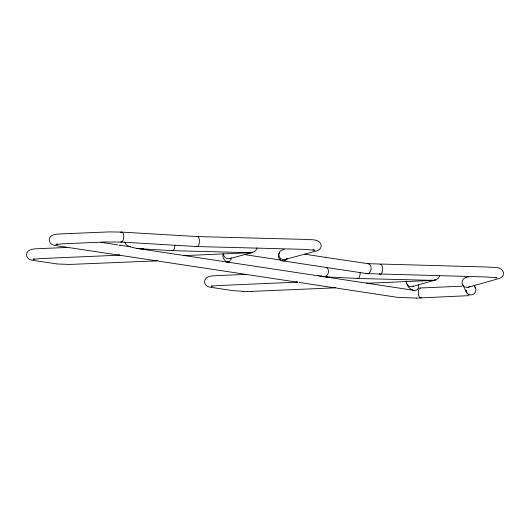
<?xml version="1.0" encoding="UTF-8"?>
<svg xmlns="http://www.w3.org/2000/svg" width="530" height="530" viewBox="0 0 530 530"><rect width="100%" height="100%" fill="white"/><g stroke="black" fill="none" stroke-linecap="round" stroke-linejoin="round"><path stroke-width="0.79" d="M124.729 241.978C125.537 246.529 131.838 247.086 135.521 248.153A94.221 62.639 85.9 0 0 142.795 248.855L143.683 248.855M223.137 253.824C222.149 256.679 223.792 259.938 226.25 261.495A71.802 16.827 89 0 0 228.483 262.231L229.53 262.118M121.549 232.094L108.961 231.908L62.593 233.829C58.207 234.22 50.33 233.445 49.283 239.355C48.82 242.813 52.278 245.436 55.471 245.542L156.277 260.813M57.008 244.125L56.458 244.429L57.293 243.992M245.98 274.381L217.903 275.593C213.517 275.978 205.64 275.209 204.593 281.112C204.13 284.57 207.588 287.194 210.781 287.3L232.769 290.632L243.197 291.348M212.318 285.882L211.185 286.253L218.274 285.557L297.641 282.132M34.457 258.832L33.032 259.309L40.333 258.587L119.687 255.162M57.021 244.131L55.875 244.496L62.964 243.793L105.198 242.005L121.171 242.058M412.406 286.604L435.494 280.019M465.585 277.667L468.739 276.773M468.566 287.187L499.293 278.429C501.976 277.74 504.136 274.971 503.354 272.162C501.155 265.729 492.125 267.855 487.149 267.014L367.74 263.675M229.636 258.666L252.452 252.465M285.253 259.435L316.993 250.803C319.669 250.114 321.809 247.344 321.034 244.549C318.802 238.063 309.686 240.262 304.671 239.394L197.412 236.579L121.761 232.107M469.083 295.641L416.54 298.092M66.82 247.464L39.73 248.63C35.477 248.921 27.268 248.331 26.513 254.354C26.215 257.706 29.534 260.17 32.628 260.323L57.485 263.986L69.43 264.444L157.231 260.866M184.924 255.566L250.962 252.724M367.601 283.232L433.725 280.383M335.384 287.83L251.803 291.381M462.173 286.167L420.23 288.002M247.483 291.407L251.876 291.381M416.613 298.085L397.5 297.343L336.729 288.141M243.111 291.348L247.49 291.407M433.202 280.377L357.902 278.482L326.328 276.865M250.518 252.711L172.409 250.657L140.987 248.795M367.177 273.632L486.884 276.985L497.034 277.866L495.875 277.495M121.324 242.064L197.074 246.549L304.406 249.365L314.714 250.253L313.548 249.882M325.473 257.361L368.198 263.728M366.945 273.619L282.371 260.806M244.198 254.546L280.801 260.091M100.806 242.323L117.806 244.893M120.204 245.257L130.612 246.834M136.415 248.305L413.983 290.341M158.675 261.171L296.694 282.079M299.086 282.437L334.337 287.777M304.651 254.155L325.745 257.401M319.795 275.964L321.372 276.296A71.802 49.529 85.6 0 0 327.964 276.898M319.04 275.766L317.589 275.335M468.778 294.481L468.5 294.335A4.989 4.969 -27.1 0 1 465.976 290.274A4.982 4.962 34.4 0 0 468.5 294.342L468.778 294.481A5.008 4.982 34.4 0 0 474.668 286.67M313.018 249.584L313.144 249.696M474.092 285.193L475.49 287.929M462.511 284.444L466.552 292.341M418.276 284.862C419.82 287.551 417.395 290.97 414.341 290.38A94.221 25.182 88.8 0 1 411.412 289.532L408.332 287.002L406.96 283.755M336.106 287.525A4.989 2.385 87.5 0 1 334.49 287.558M298.085 282.046A4.989 2.385 87.5 0 1 296.608 281.662M119.833 255.142A4.989 2.385 87.5 0 1 118.508 254.652M119.005 245.231A4.989 2.385 87.5 0 1 120.33 245.721M158.099 260.515A4.989 2.385 87.5 0 1 156.337 260.522M231.14 259.309A4.989 4.359 -81.4 0 1 230.835 259.846M230.285 260.561A4.989 4.359 -81.4 0 1 225.416 261.588M326.513 267.418A4.989 4.359 -81.4 0 1 327.997 273.825A4.989 4.359 -81.4 0 1 322.465 276.362M321.968 276.117A4.989 4.359 -81.4 0 1 321.511 275.792M185.791 255.215A4.989 2.385 87.5 0 1 184.029 255.221M251.545 252.565A4.989 2.385 87.5 0 1 250.213 252.479M252.214 251.942A4.989 2.385 87.5 0 1 251.962 252.247M367.9 283.192A4.989 2.385 87.5 0 1 366.568 282.762M434.454 280.138A4.989 2.385 87.5 0 1 432.977 280.138M434.978 279.608A4.989 2.385 87.5 0 1 434.858 279.767M421.463 297.542A4.995 2.113 87.9 0 1 418.389 293.653A4.995 2.113 87.9 0 1 420.628 288.048M379.95 264.675A5.008 1.994 -87.9 0 1 382.547 268.842A5.008 1.994 -87.9 0 1 380.017 274.242M379.778 274.083A5.008 1.994 -87.9 0 1 379.44 273.705M367.509 263.589A5.081 3.644 -85.1 0 1 371.007 269.571A5.081 3.644 -85.1 0 1 365.813 273.308M287.704 258.262A5.081 4.922 -70.9 0 1 280.608 260.17A5.081 4.922 -70.9 0 1 279.548 252.784M469.984 286.525A5.022 4.969 55.4 0 1 462.425 284.186A5.022 4.969 55.4 0 1 466.506 277.455M286.392 258.938A5.008 4.929 63 0 1 278.932 255.639A5.008 4.929 63 0 1 284.458 249.729M287.134 258.375A5.008 4.929 63 0 1 286.896 258.58M196.994 236.638A5.022 2.18 -87.6 0 1 199.399 242.044A5.022 2.18 -87.6 0 1 196.272 246.218M474.211 286.233A5.008 4.982 34.4 0 1 474.449 286.445M120.635 232.425A5.008 2.451 -87.3 0 1 123.828 236.612A5.008 2.451 -87.3 0 1 120.714 241.978M231.319 257.885A5.008 4.929 63 0 1 223.415 253.512M174.86 245.257A5.022 2.18 -87.6 0 1 171.872 250.471M248.987 252.538A9.573 8.4 -81.3 0 0 253.545 252.081L255.672 250.65L256.964 248.351A3.571 3.134 -81.3 0 0 257.05 247.729M360.108 272.155A5.008 1.994 -87.9 0 1 359.274 277.395A5.008 1.994 -87.9 0 1 357.074 277.932M439.688 275.388A3.571 3.114 -81.5 0 1 439.602 276.011L438.317 278.316L436.21 279.754A9.573 8.341 -81.5 0 1 431.321 280.118M413.85 286.001A5.022 4.969 55.4 0 1 406.166 281.165"/></g></svg>
